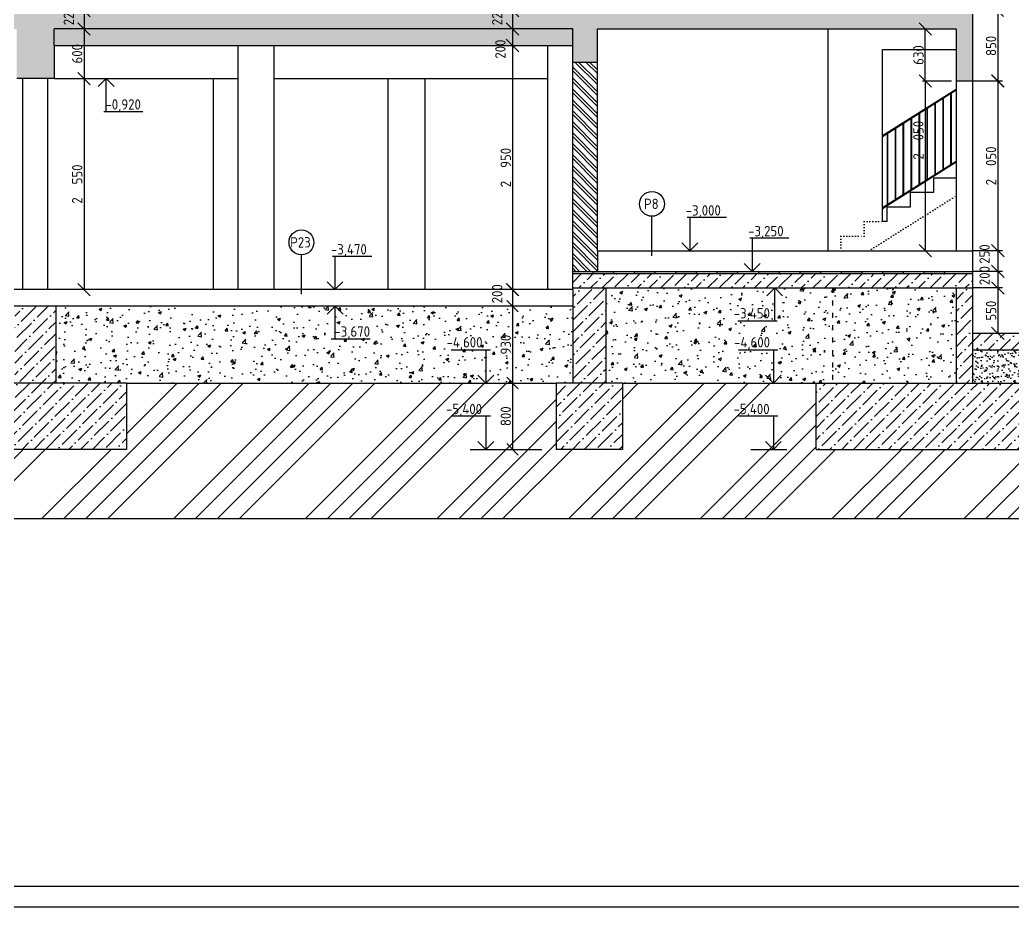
# Model space of a CAD drawing. Extents: x 3792242 to 5145247, y -1546315 to -1031918.
# Drawn here: x 4028688 to 4040686, y -1545690 to -1534967 of the extents above; entities that cross this region are included whole.
import ezdxf

# ---------------------------------------------------------------- set-up
doc = ezdxf.new("R2010")
doc.units = 0
doc.header["$MEASUREMENT"] = 0
doc.linetypes.add('ACAD_ISO03W100', pattern=[30, 12, -18])
doc.linetypes.add('ACAD_ISO07W100', pattern=[3.5, 0.5, -3])
doc.layers.get('0').update_dxf_attribs({"linetype": 'CONTINUOUS'})
doc.layers.get('Defpoints').update_dxf_attribs({"color": 61, "linetype": 'CONTINUOUS'})
for name, color, linetype in [('DIM', 7, 'CONTINUOUS'), ('KÓTY', 4, 'CONTINUOUS'), ('MÚRY', 1, 'CONTINUOUS'), ('OKNÁ', 143, 'CONTINUOUS'), ('POZEMOK', 7, 'CONTINUOUS'), ('TENKÁ', 7, 'CONTINUOUS'), ('ŠRAFY', 82, 'CONTINUOUS'), ('šrafy-múry', 8, 'CONTINUOUS')]:
    doc.layers.add(name, color=color, linetype=linetype)
doc.styles.add('STYLE1', font='isocp.shx')
doc.dimstyles.new('STANDARD 50', dxfattribs={"dimtxt": 125, "dimasz": 140, "dimexe": 10, "dimexo": 200, "dimgap": 20, "dimtad": 1, "dimdsep": 46, "dimlunit": 6, "dimtxsty": 'STYLE1', "dimblk1": 'OBLIQUE', "dimblk2": 'OBLIQUE', "dimsah": 1, "dimcen": 2.5, "dimse1": 1, "dimse2": 1, "dimadec": 0, "dimazin": 0, "dimtfac": 1, "dimtmove": 1, "dimatfit": 3, "dimldrblk": 'OBLIQUE', "dimfxl": 1, "dimtolj": 1, "dimtzin": 0, "dimarcsym": 0})
doc.dimstyles.new('STANDARD-50', dxfattribs={"dimtxt": 125, "dimasz": 150, "dimexe": 10, "dimexo": 200, "dimgap": 20, "dimtad": 1, "dimdsep": 46, "dimlunit": 6, "dimtxsty": 'STYLE1', "dimblk1": 'OBLIQUE', "dimblk2": 'OBLIQUE', "dimsah": 1, "dimcen": 2.5, "dimse1": 1, "dimse2": 1, "dimadec": 0, "dimazin": 0, "dimtfac": 1, "dimtmove": 1, "dimatfit": 3, "dimldrblk": 'OBLIQUE', "dimfxl": 1, "dimtolj": 1, "dimtzin": 0, "dimarcsym": 0})
pattern_1 = [(45, (-593193.74, 86.43), (53.0330086, 194.4543648), [250, -50, 0, -50])]
pattern_2 = [(50, (-12093286, 626097.15), (358.6300913, -31.3760675), [37.5, -412.5]), (355, (-12093286, 626097.15), (-69.375667, 376.096067), [30, -330]), (100.4514445, (-12093256.12, 626094.53), (289.254423, 344.7199955), [31.870096, -350.571056]), (46.1842, (-12093286, 626197.15), (533.620665, -82.75964), [56.25, -618.75]), (96.6356355, (-12093241.54, 626190.25), (467.330973, 487.0593), [47.805171, -525.85688]), (351.184164, (-12093286, 626197.15), (467.330973, 487.0593), [45, -495]), (21, (-12093236, 626172.15), (298.453526, -201.3094453), [37.5, -412.5]), (326, (-12093236, 626172.15), (121.657666, 362.5750225), [30, -330]), (71.4514447, (-12093211.14, 626155.37), (420.111188, 161.2655764), [31.870095, -350.571056]), (37.5, (-12093286.01, 626097.15), (6.0799277, 166.4469269), [0, -326, 0, -335, 0, -331.25]), (7.5, (-12093286.01, 626097.15), (131.5347687, 197.205856), [0, -191, 0, -318.5, 0, -126.25]), (327.5, (-12093397.51, 626097.15), (266.9112181, -11.2774359), [0, -125, 0, -390, 0, -517.5]), (317.5, (-12093447.5, 626097.15), (291.5930847, 50.052491), [0, -162.5, 0, -259, 0, -367.5])]

# ---------------------------------------------------------------- blocks, each defined once
blk = doc.blocks.new('_OBLIQUE')
at = {"color": 0, "linetype": 'ByBlock'}
blk.add_line((-0.5, -0.5), (0.5, 0.5), dxfattribs=at)
blk = doc.blocks.new('*D54551')
at = {"layer": 'Defpoints', "color": 0}
for p in [(4034639, -1534857), (4034639, -1535077), (4034639, -1535077)]:
    blk.add_point(p, dxfattribs=at)
at = {"layer": 'KÓTY', "color": 0, "lineweight": -2, "ltscale": 0.25}
blk.add_line((4034639, -1534857), (4034639, -1535077), dxfattribs=at)
at = {"layer": 'KÓTY', "color": 0, "linetype": 'ByBlock', "lineweight": -2, "xscale": 150, "yscale": 150, "zscale": 150}
for p, rotation in [((4034639, -1534857), 90), ((4034639, -1535077), 270)]:
    blk.add_blockref('_OBLIQUE', p, dxfattribs=dict(at, rotation=rotation))
at = {"layer": 'KÓTY', "color": 0, "insert": (4034454, -1534917), "char_height": 125, "attachment_point": 5, "rotation": 90, "style": 'STYLE1'}
blk.add_mtext('\\A1;220', dxfattribs=at)
blk = doc.blocks.new('*D54552')
at = {"layer": 'Defpoints', "color": 0}
for p in [(4034639, -1535077), (4034639, -1535277), (4034639, -1535277)]:
    blk.add_point(p, dxfattribs=at)
at = {"layer": 'KÓTY', "color": 0, "lineweight": -2, "ltscale": 0.25}
blk.add_line((4034639, -1535077), (4034639, -1535277), dxfattribs=at)
at = {"layer": 'KÓTY', "color": 0, "linetype": 'ByBlock', "lineweight": -2, "xscale": 150, "yscale": 150, "zscale": 150}
for p, rotation in [((4034639, -1535077), 90), ((4034639, -1535277), 270)]:
    blk.add_blockref('_OBLIQUE', p, dxfattribs=dict(at, rotation=rotation))
at = {"layer": 'KÓTY', "color": 0, "insert": (4034492, -1535321), "char_height": 125, "attachment_point": 5, "rotation": 90, "style": 'STYLE1'}
blk.add_mtext('\\A1;200', dxfattribs=at)
blk = doc.blocks.new('*D54553')
at = {"layer": 'Defpoints', "color": 0}
for p in [(4035016, -1535277), (4034639, -1538227), (4035016, -1538227)]:
    blk.add_point(p, dxfattribs=at)
at = {"layer": 'KÓTY', "color": 0, "lineweight": -2, "ltscale": 0.25}
blk.add_line((4034639, -1535277), (4034639, -1538227), dxfattribs=at)
at = {"layer": 'KÓTY', "color": 0, "linetype": 'ByBlock', "lineweight": -2, "xscale": 150, "yscale": 150, "zscale": 150}
for p, rotation in [((4034639, -1535277), 90), ((4034639, -1538227), 270)]:
    blk.add_blockref('_OBLIQUE', p, dxfattribs=dict(at, rotation=rotation))
at = {"layer": 'KÓTY', "color": 0, "insert": (4034557, -1536752), "char_height": 125, "attachment_point": 5, "rotation": 90, "style": 'STYLE1'}
blk.add_mtext('\\A1;2ﾠ950', dxfattribs=at)
blk = doc.blocks.new('*D54632')
at = {"layer": 'Defpoints', "color": 0}
for p in [(4029464, -1534857), (4029464, -1535077), (4029464, -1535077)]:
    blk.add_point(p, dxfattribs=at)
at = {"layer": 'KÓTY', "color": 0, "lineweight": -2, "ltscale": 0.25}
blk.add_line((4029464, -1534857), (4029464, -1535077), dxfattribs=at)
at = {"layer": 'KÓTY', "color": 0, "linetype": 'ByBlock', "lineweight": -2, "xscale": 150, "yscale": 150, "zscale": 150}
for p, rotation in [((4029464, -1534857), 90), ((4029464, -1535077), 270)]:
    blk.add_blockref('_OBLIQUE', p, dxfattribs=dict(at, rotation=rotation))
at = {"layer": 'KÓTY', "color": 0, "insert": (4029279, -1534917), "char_height": 125, "attachment_point": 5, "rotation": 90, "style": 'STYLE1'}
blk.add_mtext('\\A1;220', dxfattribs=at)
blk = doc.blocks.new('*D54633')
at = {"layer": 'Defpoints', "color": 0}
for p in [(4029032, -1535077), (4029032, -1535677), (4029464, -1535677)]:
    blk.add_point(p, dxfattribs=at)
at = {"layer": 'KÓTY', "color": 0, "lineweight": -2, "ltscale": 0.25}
blk.add_line((4029464, -1535077), (4029464, -1535677), dxfattribs=at)
at = {"layer": 'KÓTY', "color": 0, "linetype": 'ByBlock', "lineweight": -2, "xscale": 150, "yscale": 150, "zscale": 150}
for p, rotation in [((4029464, -1535077), 90), ((4029464, -1535677), 270)]:
    blk.add_blockref('_OBLIQUE', p, dxfattribs=dict(at, rotation=rotation))
at = {"layer": 'KÓTY', "color": 0, "insert": (4029381, -1535377), "char_height": 125, "attachment_point": 5, "rotation": 90, "style": 'STYLE1'}
blk.add_mtext('\\A1;600', dxfattribs=at)
blk = doc.blocks.new('*D54634')
at = {"layer": 'Defpoints', "color": 0}
for p in [(4029032, -1535677), (4029032, -1538227), (4029464, -1538227)]:
    blk.add_point(p, dxfattribs=at)
at = {"layer": 'KÓTY', "color": 0, "lineweight": -2, "ltscale": 0.25}
blk.add_line((4029464, -1535677), (4029464, -1538227), dxfattribs=at)
at = {"layer": 'KÓTY', "color": 0, "linetype": 'ByBlock', "lineweight": -2, "xscale": 150, "yscale": 150, "zscale": 150}
for p, rotation in [((4029464, -1535677), 90), ((4029464, -1538227), 270)]:
    blk.add_blockref('_OBLIQUE', p, dxfattribs=dict(at, rotation=rotation))
at = {"layer": 'KÓTY', "color": 0, "insert": (4029381, -1536952), "char_height": 125, "attachment_point": 5, "rotation": 90, "style": 'STYLE1'}
blk.add_mtext('\\A1;2ﾠ550', dxfattribs=at)
blk = doc.blocks.new('*D54638')
at = {"layer": 'Defpoints', "color": 0}
for p in [(4034639, -1538227), (4034639, -1538427), (4034639, -1538427)]:
    blk.add_point(p, dxfattribs=at)
at = {"layer": 'DIM', "color": 0, "lineweight": -2}
blk.add_line((4034639, -1538227), (4034639, -1538427), dxfattribs=at)
at = {"layer": 'DIM', "color": 0, "linetype": 'ByBlock', "lineweight": -2, "xscale": 140, "yscale": 140, "zscale": 140}
for p, rotation in [((4034639, -1538227), 90), ((4034639, -1538427), 270)]:
    blk.add_blockref('_OBLIQUE', p, dxfattribs=dict(at, rotation=rotation))
at = {"layer": 'DIM', "color": 0, "insert": (4034454, -1538277), "char_height": 125, "attachment_point": 5, "rotation": 90, "style": 'STYLE1'}
blk.add_mtext('\\A1;200', dxfattribs=at)
blk = doc.blocks.new('*D54639')
at = {"layer": 'Defpoints', "color": 0}
for p in [(4035366, -1538427), (4034639, -1539357), (4035366, -1539357)]:
    blk.add_point(p, dxfattribs=at)
at = {"layer": 'DIM', "color": 0, "lineweight": -2}
blk.add_line((4034639, -1538427), (4034639, -1539357), dxfattribs=at)
at = {"layer": 'DIM', "color": 0, "linetype": 'ByBlock', "lineweight": -2, "xscale": 140, "yscale": 140, "zscale": 140}
for p, rotation in [((4034639, -1538427), 90), ((4034639, -1539357), 270)]:
    blk.add_blockref('_OBLIQUE', p, dxfattribs=dict(at, rotation=rotation))
at = {"layer": 'DIM', "color": 0, "insert": (4034557, -1538892), "char_height": 125, "attachment_point": 5, "rotation": 90, "style": 'STYLE1'}
blk.add_mtext('\\A1;930', dxfattribs=at)
blk = doc.blocks.new('*D54640')
at = {"layer": 'Defpoints', "color": 0}
for p in [(4035166, -1539357), (4034639, -1540157), (4035166, -1540157)]:
    blk.add_point(p, dxfattribs=at)
at = {"layer": 'DIM', "color": 0, "lineweight": -2}
blk.add_line((4034639, -1539357), (4034639, -1540157), dxfattribs=at)
at = {"layer": 'DIM', "color": 0, "linetype": 'ByBlock', "lineweight": -2, "xscale": 140, "yscale": 140, "zscale": 140}
for p, rotation in [((4034639, -1539357), 90), ((4034639, -1540157), 270)]:
    blk.add_blockref('_OBLIQUE', p, dxfattribs=dict(at, rotation=rotation))
at = {"layer": 'DIM', "color": 0, "insert": (4034557, -1539757), "char_height": 125, "attachment_point": 5, "rotation": 90, "style": 'STYLE1'}
blk.add_mtext('\\A1;800', dxfattribs=at)
blk = doc.blocks.new('*D54648')
at = {"layer": 'Defpoints', "color": 0}
for p in [(4039891, -1535707), (4039625, -1537757), (4039891, -1537757)]:
    blk.add_point(p, dxfattribs=at)
at = {"layer": 'KÓTY', "color": 0, "lineweight": -2, "ltscale": 0.25}
blk.add_line((4039625, -1535707), (4039625, -1537757), dxfattribs=at)
at = {"layer": 'KÓTY', "color": 0, "linetype": 'ByBlock', "lineweight": -2, "xscale": 150, "yscale": 150, "zscale": 150}
for p, rotation in [((4039625, -1535707), 90), ((4039625, -1537757), 270)]:
    blk.add_blockref('_OBLIQUE', p, dxfattribs=dict(at, rotation=rotation))
at = {"layer": 'KÓTY', "color": 0, "insert": (4039541, -1536422), "char_height": 125, "attachment_point": 5, "rotation": 90, "style": 'STYLE1'}
blk.add_mtext('\\A1;2ﾠ050', dxfattribs=at)
blk = doc.blocks.new('*D54649')
at = {"layer": 'Defpoints', "color": 0}
for p in [(4039625, -1535077), (4039891, -1535077), (4039891, -1535707)]:
    blk.add_point(p, dxfattribs=at)
at = {"layer": 'KÓTY', "color": 0, "lineweight": -2, "ltscale": 0.25}
blk.add_line((4039625, -1535707), (4039625, -1535077), dxfattribs=at)
at = {"layer": 'KÓTY', "color": 0, "linetype": 'ByBlock', "lineweight": -2, "xscale": 150, "yscale": 150, "zscale": 150}
for p, rotation in [((4039625, -1535077), 90), ((4039625, -1535707), 270)]:
    blk.add_blockref('_OBLIQUE', p, dxfattribs=dict(at, rotation=rotation))
at = {"layer": 'KÓTY', "color": 0, "insert": (4039542, -1535392), "char_height": 125, "attachment_point": 5, "rotation": 90, "style": 'STYLE1'}
blk.add_mtext('\\A1;630', dxfattribs=at)
blk = doc.blocks.new('*D54680')
at = {"layer": 'Defpoints', "color": 0}
for p in [(4040196, -1534857), (4040196, -1535707), (4040501, -1535707)]:
    blk.add_point(p, dxfattribs=at)
at = {"layer": 'KÓTY', "color": 0, "lineweight": -2, "ltscale": 0.25}
blk.add_line((4040501, -1534857), (4040501, -1535707), dxfattribs=at)
at = {"layer": 'KÓTY', "color": 0, "linetype": 'ByBlock', "lineweight": -2, "xscale": 140, "yscale": 140, "zscale": 140}
for p, rotation in [((4040501, -1534857), 90), ((4040501, -1535707), 270)]:
    blk.add_blockref('_OBLIQUE', p, dxfattribs=dict(at, rotation=rotation))
at = {"layer": 'KÓTY', "color": 0, "insert": (4040419, -1535282), "char_height": 125, "attachment_point": 5, "rotation": 90, "style": 'STYLE1'}
blk.add_mtext('\\A1;850', dxfattribs=at)
blk = doc.blocks.new('*D54690')
at = {"layer": 'Defpoints', "color": 0}
for p in [(4040207, -1535707), (4040196, -1537757), (4040501, -1537757)]:
    blk.add_point(p, dxfattribs=at)
at = {"layer": 'KÓTY', "color": 0, "lineweight": -2, "ltscale": 0.25}
blk.add_line((4040501, -1535707), (4040501, -1537757), dxfattribs=at)
at = {"layer": 'KÓTY', "color": 0, "linetype": 'ByBlock', "lineweight": -2, "xscale": 150, "yscale": 150, "zscale": 150}
for p, rotation in [((4040501, -1535707), 90), ((4040501, -1537757), 270)]:
    blk.add_blockref('_OBLIQUE', p, dxfattribs=dict(at, rotation=rotation))
at = {"layer": 'KÓTY', "color": 0, "insert": (4040419, -1536732), "char_height": 125, "attachment_point": 5, "rotation": 90, "style": 'STYLE1'}
blk.add_mtext('\\A1;2ﾠ050', dxfattribs=at)
blk = doc.blocks.new('*D54691')
at = {"layer": 'Defpoints', "color": 0}
for p in [(4040196, -1537757), (4040196, -1538007), (4040501, -1538007)]:
    blk.add_point(p, dxfattribs=at)
at = {"layer": 'KÓTY', "color": 0, "lineweight": -2, "ltscale": 0.25}
blk.add_line((4040501, -1537757), (4040501, -1538007), dxfattribs=at)
at = {"layer": 'KÓTY', "color": 0, "linetype": 'ByBlock', "lineweight": -2, "xscale": 150, "yscale": 150, "zscale": 150}
for p, rotation in [((4040501, -1537757), 90), ((4040501, -1538007), 270)]:
    blk.add_blockref('_OBLIQUE', p, dxfattribs=dict(at, rotation=rotation))
at = {"layer": 'KÓTY', "color": 0, "insert": (4040341, -1537797), "char_height": 125, "attachment_point": 5, "rotation": 90, "style": 'STYLE1'}
blk.add_mtext('\\A1;250', dxfattribs=at)
blk = doc.blocks.new('*D54693')
at = {"layer": 'Defpoints', "color": 0}
for p in [(4040196, -1538007), (4040196, -1538207), (4040501, -1538207)]:
    blk.add_point(p, dxfattribs=at)
at = {"layer": 'KÓTY', "color": 0, "lineweight": -2, "ltscale": 0.25}
blk.add_line((4040501, -1538007), (4040501, -1538207), dxfattribs=at)
at = {"layer": 'KÓTY', "color": 0, "linetype": 'ByBlock', "lineweight": -2, "xscale": 150, "yscale": 150, "zscale": 150}
for p, rotation in [((4040501, -1538007), 90), ((4040501, -1538207), 270)]:
    blk.add_blockref('_OBLIQUE', p, dxfattribs=dict(at, rotation=rotation))
at = {"layer": 'KÓTY', "color": 0, "insert": (4040341, -1538058), "char_height": 125, "attachment_point": 5, "rotation": 90, "style": 'STYLE1'}
blk.add_mtext('\\A1;200', dxfattribs=at)
blk = doc.blocks.new('*D54694')
at = {"layer": 'Defpoints', "color": 0}
for p in [(4040196, -1538207), (4040196, -1538757), (4040501, -1538757)]:
    blk.add_point(p, dxfattribs=at)
at = {"layer": 'KÓTY', "color": 0, "lineweight": -2, "ltscale": 0.25}
blk.add_line((4040501, -1538207), (4040501, -1538757), dxfattribs=at)
at = {"layer": 'KÓTY', "color": 0, "linetype": 'ByBlock', "lineweight": -2, "xscale": 150, "yscale": 150, "zscale": 150}
for p, rotation in [((4040501, -1538207), 90), ((4040501, -1538757), 270)]:
    blk.add_blockref('_OBLIQUE', p, dxfattribs=dict(at, rotation=rotation))
at = {"layer": 'KÓTY', "color": 0, "insert": (4040419, -1538482), "char_height": 125, "attachment_point": 5, "rotation": 90, "style": 'STYLE1'}
blk.add_mtext('\\A1;550', dxfattribs=at)

msp = doc.modelspace()

# ---------------------------------------------------------------- hatches: boundary and pattern name
at = {"layer": 'TENKÁ', "ltscale": 0.25}
for points in [[(4035858.437, -1538007.345), (4035608.437, -1538007.345), (4035608.437, -1538032.345), (4035858.437, -1538032.345)], [(4036358.437, -1538007.345), (4036108.437, -1538007.345), (4036108.437, -1538032.345), (4036358.437, -1538032.345)], [(4036858.437, -1538007.345), (4036608.437, -1538007.345), (4036608.437, -1538032.345), (4036858.437, -1538032.345)], [(4037358.437, -1538007.345), (4037108.437, -1538007.345), (4037108.437, -1538032.345), (4037358.437, -1538032.345)], [(4037858.437, -1538007.345), (4037608.437, -1538007.345), (4037608.437, -1538032.345), (4037858.437, -1538032.345)], [(4038358.437, -1538007.345), (4038108.437, -1538007.345), (4038108.437, -1538032.345), (4038358.437, -1538032.345)], [(4038858.437, -1538007.345), (4038608.437, -1538007.345), (4038608.437, -1538032.345), (4038858.437, -1538032.345)], [(4039358.437, -1538007.345), (4039108.437, -1538007.345), (4039108.437, -1538032.345), (4039358.437, -1538032.345)], [(4039858.437, -1538007.345), (4039608.437, -1538007.345), (4039608.437, -1538032.345), (4039858.437, -1538032.345)]]:
    msp.add_hatch(color=256, dxfattribs=at).paths.add_polyline_path(points)
at = {"layer": 'ŠRAFY'}
h = msp.add_hatch(dxfattribs=at)
h.set_pattern_fill('HEX', color=256, scale=250)
h.set_pattern_definition([(0, (-474373.063, -24536.575), (0, 54.12658774), [31.25, -62.5]), (120, (-474373.063, -24536.575), (-46.875, -27.06329387), [31.25, -62.5]), (60, (-474341.813, -24536.575), (-46.875, 27.06329387), [31.25, -62.5])])
h.paths.add_polyline_path([(4029100.937, -1535077.345), (4029100.937, -1535277.345), (4035365.937, -1535277.345), (4035365.937, -1535077.345)])
h.paths.add_polyline_path([(4034367.259, -1535464.874), (4034367.259, -1535177.276), (4034617.259, -1535177.276), (4034617.259, -1535464.874)], flags=9)
h.paths.add_polyline_path([(4029256.259, -1535521.145), (4029256.259, -1535233.546), (4029506.259, -1535233.546), (4029506.259, -1535521.145)], flags=9)
h = msp.add_hatch(dxfattribs=at)
h.set_pattern_fill('ANSI32', color=256, scale=250, angle=90)
h.set_pattern_definition([(135, (-546523.74, 886.425), (-66.2912607, -66.2912607), []), (135, (-546523.74, 930.62), (-66.2912607, -66.2912607), [])])
h.paths.add_polyline_path([(4035365.937, -1535477.345), (4035365.937, -1538007.345), (4035608.437, -1538007.345), (4035665.937, -1538007.345), (4035665.937, -1537757.345), (4035665.937, -1535477.345)])
at = {"layer": 'ŠRAFY', "ltscale": 0.25}
h = msp.add_hatch(dxfattribs=at)
h.set_pattern_fill('ANSI34', color=256, scale=1500)
h.set_pattern_definition([(45, (-546523.7, 886.4), (-795.49513, 795.49513), []), (45, (-546258.6, 886.4), (-795.49513, 795.49513), []), (45, (-545993.4, 886.4), (-795.49513, 795.49513), []), (45, (-545728.2, 886.4), (-795.49513, 795.49513), [])])
h.paths.add_polyline_path([(4043318.594, -1538157.628), (4042625.937, -1539357.345), (4042625.937, -1540157.345), (4038305.937, -1540157.345), (4038305.937, -1539357.345), (4037790.436, -1539357.345), (4035965.937, -1539357.345), (4035965.937, -1540157.345), (4035165.937, -1540157.345), (4035165.937, -1539357.345), (4034317.436, -1539357.345), (4029975.937, -1539357.345), (4029975.937, -1540157.345), (4027775.937, -1540157.345), (4027775.937, -1539357.345), (4024713.436, -1539357.345), (4023555.937, -1539357.345), (4023555.937, -1540157.345), (4021355.937, -1540157.345), (4021355.937, -1539357.345), (4017110.937, -1539357.345), (4017110.937, -1540157.345), (4014710.937, -1540157.345), (4014710.937, -1539357.345), (4014257.437, -1539357.345), (4010765.937, -1539357.345), (4010365.937, -1539757.345), (4010365.937, -1540557.345), (4008365.937, -1540557.345), (4008365.937, -1539757.345), (4004891.758, -1539757.345), (4004045.937, -1539757.345), (4004045.937, -1540557.345), (4001845.937, -1540557.345), (4001845.937, -1539757.345), (3998057.437, -1539757.345), (3997625.937, -1539757.345), (3997625.937, -1540557.345), (3995425.937, -1540557.345), (3995425.937, -1539757.345), (3991447.437, -1539757.345), (3991015.937, -1539757.345), (3991015.937, -1540557.345), (3988815.937, -1540557.345), (3988815.937, -1539757.345), (3986531.759, -1539757.345), (3986460.437, -1539757.345), (3985818.259, -1539757.345), (3985540.937, -1539757.345), (3985540.937, -1540557.345), (3982875.937, -1540557.345), (3982875.937, -1539757.345), (3982320.696, -1538795.639), (3980080.259, -1538902.02), (3980080.259, -1540992.075), (4044248.126, -1540992.075), (4044248.126, -1538158.558)])
h.paths.add_polyline_path([(3985966.937, -1540301.145), (3985966.937, -1540013.546), (3986216.937, -1540013.546), (3986216.937, -1540301.145)], flags=24)
h.paths.add_polyline_path([(3986418.326, -1539982.275), (3986924.675, -1539982.275), (3986924.675, -1540182.324), (3986418.326, -1540182.324)], flags=24)
h.paths.add_polyline_path([(3991405.326, -1539982.275), (3991911.675, -1539982.275), (3991911.675, -1540182.324), (3991405.326, -1540182.324)], flags=24)
h.paths.add_polyline_path([(3998015.326, -1539982.275), (3998521.675, -1539982.275), (3998521.675, -1540182.324), (3998015.326, -1540182.324)], flags=24)
h.paths.add_polyline_path([(4004398.259, -1540301.145), (4004398.259, -1540013.546), (4004648.259, -1540013.546), (4004648.259, -1540301.145)], flags=24)
h.paths.add_polyline_path([(4004849.648, -1539982.275), (4005355.997, -1539982.275), (4005355.997, -1540182.324), (4004849.648, -1540182.324)], flags=24)
h.paths.add_polyline_path([(4013763.826, -1539582.275), (4014282.675, -1539582.275), (4014282.675, -1539782.324), (4013763.826, -1539782.324)], flags=24)
h.paths.add_polyline_path([(4010718.259, -1540301.145), (4010718.259, -1540013.546), (4010968.259, -1540013.546), (4010968.259, -1540301.145)], flags=24)
h.paths.add_polyline_path([(4011150.148, -1539349.275), (4011656.497, -1539349.275), (4011656.497, -1539549.324), (4011150.148, -1539549.324)], flags=24)
h.paths.add_polyline_path([(4011169.648, -1539982.275), (4011675.997, -1539982.275), (4011675.997, -1540182.324), (4011169.648, -1540182.324)], flags=24)
h.paths.add_polyline_path([(4024105.759, -1539901.145), (4024105.759, -1539613.546), (4024355.759, -1539613.546), (4024355.759, -1539901.145)], flags=24)
h.paths.add_polyline_path([(4024588.326, -1539582.275), (4025107.175, -1539582.275), (4025107.175, -1539782.324), (4024588.326, -1539782.324)], flags=24)
h.paths.add_polyline_path([(4033823.826, -1539582.275), (4034342.675, -1539582.275), (4034342.675, -1539782.324), (4033823.826, -1539782.324)], flags=24)
h.paths.add_polyline_path([(4034431.937, -1539901.145), (4034431.937, -1539613.546), (4034681.937, -1539613.546), (4034681.937, -1539901.145)], flags=24)
h.paths.add_polyline_path([(4037296.826, -1539582.275), (4037815.675, -1539582.275), (4037815.675, -1539782.324), (4037296.826, -1539782.324)], flags=24)
h = msp.add_hatch(dxfattribs=at)
h.set_pattern_fill('AR-CONC', color=256, scale=50)
h.set_pattern_definition(pattern_2)
h.paths.add_polyline_path([(4038505.937, -1539357.345), (4038505.937, -1538207.345), (4035765.937, -1538207.345), (4035765.937, -1539357.345), (4035965.937, -1539357.345), (4038305.937, -1539357.345)])
h.paths.add_polyline_path([(4037298.975, -1538425.97), (4037817.823, -1538425.97), (4037817.823, -1538626.019), (4037298.975, -1538626.019)], flags=24)
h.paths.add_polyline_path([(4037302.78, -1538775.97), (4037821.628, -1538775.97), (4037821.628, -1538976.019), (4037302.78, -1538976.019)], flags=24)
h = msp.add_hatch(dxfattribs=at)
h.set_pattern_fill('AR-CONC', color=256, scale=50)
h.set_pattern_definition(pattern_2)
h.paths.add_polyline_path([(4039995.937, -1539357.345), (4039995.937, -1538207.345), (4038505.937, -1538207.345), (4038505.937, -1539357.345)])
h = msp.add_hatch(dxfattribs=at)
h.set_pattern_fill('AR-CONC', color=256, scale=50)
h.set_pattern_definition(pattern_2)
h.paths.add_polyline_path([(4029125.937, -1538427.345), (4029125.937, -1539357.345), (4029975.937, -1539357.345), (4035165.937, -1539357.345), (4035365.937, -1539357.345), (4035365.937, -1538427.345)])
h.paths.add_polyline_path([(4034431.937, -1539036.145), (4034431.937, -1538748.546), (4034681.937, -1538748.546), (4034681.937, -1539036.145)], flags=24)
h.paths.add_polyline_path([(4033829.78, -1538775.97), (4034348.628, -1538775.97), (4034348.628, -1538976.019), (4033829.78, -1538976.019)], flags=24)
h.paths.add_polyline_path([(4032475.102, -1538645.969), (4032981.45, -1538645.969), (4032981.45, -1538846.019), (4032475.102, -1538846.019)], flags=24)
h = msp.add_hatch(dxfattribs=at)
h.set_pattern_fill('AR-SAND', color=256, scale=50)
h.set_pattern_definition([(37.5, (127707.974, -31892.575), (-3.1496679, 96.3411885), [0, -76, 0, -85, 0, -81.25]), (7.5, (127707.97, -31892.57), (88.4888353, 141.1073033), [0, -41, 0, -68.5, 0, -26.25]), (327.5, (127646.474, -31892.575), (155.7070931, 0.2829527), [0, -25, 0, -90, 0, -117.5]), (317.5, (127646.47, -31892.57), (150.3063302, 43.8837782), [0, -12.5, 0, -59, 0, -67.5])])
h.paths.add_polyline_path([(4040195.937, -1538957.345), (4040195.937, -1539357.345), (4041945.937, -1539357.345), (4041945.937, -1538957.345)])
at = {"layer": 'šrafy-múry'}
h = msp.add_hatch(dxfattribs=at)
h.set_pattern_fill('ANSI36', color=253, scale=800, angle=360)
h.set_pattern_definition([(45, (226757.26, 886.43), (53.0330086, 194.4543648), [250, -50, 0, -50])])
h.paths.add_polyline_path([(4040195.937, -1534857.345), (4015935.937, -1534857.345), (4015935.937, -1535677.345), (4016285.937, -1535677.345), (4016285.937, -1535277.345), (4016285.937, -1535077.345), (4022230.937, -1535077.345), (4022230.937, -1535277.345), (4022230.937, -1535677.345), (4022680.937, -1535677.345), (4022680.937, -1535277.345), (4022680.937, -1535077.345), (4028650.937, -1535077.345), (4028650.937, -1535277.345), (4028650.937, -1535677.345), (4029100.937, -1535677.345), (4029100.937, -1535277.345), (4029100.937, -1535077.345), (4035365.937, -1535077.345), (4035365.937, -1535277.345), (4035365.937, -1535477.345), (4035665.937, -1535477.345), (4035665.937, -1535077.345), (4039995.937, -1535077.345), (4039995.937, -1535707.345), (4040195.937, -1535707.345)])
h.paths.add_polyline_path([(4029153.759, -1535060.394), (4029153.759, -1534772.796), (4029403.759, -1534772.796), (4029403.759, -1535060.394)], flags=9)
h.paths.add_polyline_path([(4023445.259, -1535061.145), (4023445.259, -1534773.546), (4023695.259, -1534773.546), (4023695.259, -1535061.145)], flags=9)
h.paths.add_polyline_path([(4023000.259, -1535060.394), (4023000.259, -1534772.796), (4023250.259, -1534772.796), (4023250.259, -1535060.394)], flags=9)
h.paths.add_polyline_path([(4016695.937, -1535060.394), (4016695.937, -1534772.796), (4016945.937, -1534772.796), (4016945.937, -1535060.394)], flags=9)
h.paths.add_polyline_path([(4034329.437, -1535060.394), (4034329.437, -1534772.796), (4034579.437, -1534772.796), (4034579.437, -1535060.394)], flags=9)
h.paths.add_polyline_path([(4029256.259, -1535521.145), (4029256.259, -1535233.546), (4029506.259, -1535233.546), (4029506.259, -1535521.145)], flags=24)
h.paths.add_polyline_path([(4034367.259, -1535464.874), (4034367.259, -1535177.276), (4034617.259, -1535177.276), (4034617.259, -1535464.874)], flags=24)
h = msp.add_hatch(dxfattribs=at)
h.set_pattern_fill('ANSI36', color=253, scale=800, angle=360)
h.set_pattern_definition([(45, (666529.76, 486.43), (53.0330086, 194.4543648), [250, -50, 0, -50])])
h.paths.add_polyline_path([(4040195.937, -1538032.345), (4040108.437, -1538032.345), (4039858.437, -1538032.345), (4039608.437, -1538032.345), (4039358.437, -1538032.345), (4039108.437, -1538032.345), (4038858.437, -1538032.345), (4038608.437, -1538032.345), (4038358.437, -1538032.345), (4038108.437, -1538032.345), (4037858.437, -1538032.345), (4037608.437, -1538032.345), (4037358.437, -1538032.345), (4037108.437, -1538032.345), (4036858.437, -1538032.345), (4036608.437, -1538032.345), (4036358.437, -1538032.345), (4036108.437, -1538032.345), (4035858.437, -1538032.345), (4035608.437, -1538032.345), (4035365.937, -1538032.345), (4035365.937, -1538207.345), (4035765.937, -1538207.345), (4040195.937, -1538207.345)])
h = msp.add_hatch(dxfattribs=at)
h.set_pattern_fill('ANSI36', color=253, scale=800, angle=360)
h.set_pattern_definition(pattern_1)
h.paths.add_polyline_path([(4035765.937, -1539357.345), (4035765.937, -1538207.345), (4035365.937, -1538207.345), (4035365.937, -1538227.345), (4035365.937, -1539357.345)])
h = msp.add_hatch(dxfattribs=at)
h.set_pattern_fill('ANSI36', color=253, scale=800, angle=360)
h.set_pattern_definition(pattern_1)
h.paths.add_polyline_path([(4040195.937, -1539357.345), (4040195.937, -1538757.345), (4040195.937, -1538207.345), (4039995.937, -1538207.345), (4039995.937, -1539357.345)])
h = msp.add_hatch(dxfattribs=at)
h.set_pattern_fill('ANSI36', color=253, scale=800, angle=360)
h.set_pattern_definition(pattern_1)
h.paths.add_polyline_path([(4029125.937, -1538427.345), (4028625.937, -1538427.345), (4028625.937, -1539357.345), (4029125.937, -1539357.345)])
h = msp.add_hatch(dxfattribs=at)
h.set_pattern_fill('ANSI36', color=253, scale=800, angle=360)
h.set_pattern_definition(pattern_1)
h.paths.add_polyline_path([(4041945.937, -1538957.345), (4041945.937, -1538757.345), (4040195.937, -1538757.345), (4040195.937, -1538957.345)])
h = msp.add_hatch(dxfattribs=at)
h.set_pattern_fill('ANSI36', color=253, scale=800, angle=360)
h.set_pattern_definition(pattern_1)
h.paths.add_polyline_path([(4027775.937, -1539357.345), (4027775.937, -1540157.345), (4029975.937, -1540157.345), (4029975.937, -1539357.345), (4029125.937, -1539357.345), (4028625.937, -1539357.345)])
h = msp.add_hatch(dxfattribs=at)
h.set_pattern_fill('ANSI36', color=253, scale=800, angle=360)
h.set_pattern_definition(pattern_1)
h.paths.add_polyline_path([(4035965.937, -1540157.345), (4035965.937, -1539357.345), (4035165.937, -1539357.345), (4035165.937, -1540157.345)])
h = msp.add_hatch(dxfattribs=at)
h.set_pattern_fill('ANSI36', color=253, scale=800, angle=360)
h.set_pattern_definition(pattern_1)
h.paths.add_polyline_path([(4042145.937, -1539357.345), (4041945.937, -1539357.345), (4040195.937, -1539357.345), (4039995.937, -1539357.345), (4038505.937, -1539357.345), (4038305.937, -1539357.345), (4038305.937, -1540157.345), (4042625.937, -1540157.345), (4042625.937, -1539357.345), (4042325.937, -1539357.345)])

# ---------------------------------------------------------------- linework, layer by layer
at = {"layer": 'Defpoints'}
msp.add_line((3980080.259, -1540992.075), (4044248.126, -1540992.075), dxfattribs=at)
at = {"layer": 'KÓTY', "ltscale": 0.25}
for p, q in [((4039940.162, -1535707.345), (4039590.162, -1535707.345)), ((4040556.662, -1535707.345), (4040206.662, -1535707.345)), ((4040556.662, -1537757.345), (4040206.662, -1537757.345)), ((4040556.662, -1538007.345), (4040206.662, -1538007.345)), ((4040556.662, -1538207.345), (4040206.662, -1538207.345))]:
    msp.add_line(p, q, dxfattribs=at)
at = {"layer": 'KÓTY'}
for p, q in [((4034128.937, -1540157.345), (4034560.437, -1540157.345)), ((4034560.437, -1540157.345), (4034991.937, -1540157.345)), ((4037519.437, -1540157.345), (4037950.937, -1540157.345))]:
    msp.add_line(p, q, dxfattribs=at)
at = {"layer": 'MÚRY'}
for p, q in [((4040195.937, -1534757.345), (4040195.937, -1535707.345)), ((4035665.937, -1537757.345), (4035665.937, -1535077.345)), ((4035665.937, -1535077.345), (4039995.937, -1535077.345)), ((4039995.937, -1535077.345), (4039995.937, -1535707.345)), ((4029100.937, -1535277.345), (4029100.937, -1535677.345)), ((4029100.937, -1535277.345), (4035365.937, -1535277.345)), ((4035365.937, -1538227.345), (4035365.937, -1535277.345)), ((4029100.937, -1535677.345), (4028650.937, -1535677.345)), ((4040195.937, -1535707.345), (4039995.937, -1535707.345)), ((4035665.937, -1537757.345), (4040195.937, -1537757.345)), ((4040195.937, -1537757.345), (4040195.937, -1538757.345)), ((4035365.937, -1538227.345), (4015885.937, -1538227.345)), ((4041945.937, -1538757.345), (4040195.937, -1538757.345))]:
    msp.add_line(p, q, dxfattribs=at)
at = {"layer": 'OKNÁ', "ltscale": 0.25}
for p, q in [((4036322.742, -1537818.913), (4036322.742, -1537341.237)), ((4032089.261, -1538284.096), (4032089.261, -1537806.42))]:
    msp.add_line(p, q, dxfattribs=at)
for centre in [(4036322.742, -1537191.237), (4032089.261, -1537656.42)]:
    msp.add_circle(centre, 150, dxfattribs=at)
at = {"layer": 'POZEMOK', "color": 253, "ltscale": 0.15}
for p, q in [((4039105.937, -1536365.749), (4039995.937, -1535804.824)), ((4039105.937, -1536375.205), (4039995.937, -1535814.281)), ((4039934.937, -1536713.813), (4039934.937, -1535852.726)), ((4039940.937, -1536710.032), (4039940.937, -1535848.944)), ((4039742.937, -1536834.822), (4039742.937, -1535973.734)), ((4039748.937, -1536831.04), (4039748.937, -1535969.953)), ((4039838.937, -1536774.318), (4039838.937, -1535913.23)), ((4039844.937, -1536770.536), (4039844.937, -1535909.449)), ((4039550.937, -1536955.83), (4039550.937, -1536094.743)), ((4039556.937, -1536952.049), (4039556.937, -1536090.961)), ((4039646.937, -1536895.326), (4039646.937, -1536034.239)), ((4039652.937, -1536891.544), (4039652.937, -1536030.457)), ((4039358.937, -1537076.839), (4039358.937, -1536215.751)), ((4039364.937, -1537073.057), (4039364.937, -1536211.97)), ((4039454.937, -1537016.334), (4039454.937, -1536155.247)), ((4039460.937, -1537012.553), (4039460.937, -1536151.465)), ((4039166.937, -1537197.847), (4039166.937, -1536336.76)), ((4039172.937, -1537194.065), (4039172.937, -1536332.978)), ((4039262.937, -1537137.343), (4039262.937, -1536276.255)), ((4039268.937, -1537133.561), (4039268.937, -1536272.474)), ((4039105.937, -1537236.292), (4039995.937, -1536675.368)), ((4039105.937, -1537245.749), (4039995.937, -1536684.824))]:
    msp.add_line(p, q, dxfattribs=at)
at = {"layer": 'TENKÁ'}
for p, q in [((4035365.937, -1535077.345), (4029100.937, -1535077.345)), ((4029100.937, -1535277.345), (4029100.937, -1535077.345)), ((4035365.937, -1535277.345), (4035365.937, -1535077.345)), ((4038445.937, -1535077.345), (4038445.937, -1537757.345)), ((4031325.937, -1538227.345), (4031325.937, -1535277.345)), ((4031760.937, -1538227.345), (4031760.937, -1535277.345)), ((4035065.937, -1538227.345), (4035065.937, -1535277.345)), ((4039105.937, -1537404.404), (4039105.937, -1535327.345)), ((4039105.937, -1535327.345), (4039995.937, -1535327.345)), ((4035365.937, -1535477.345), (4035665.937, -1535477.345)), ((4039105.937, -1537404.404), (4039105.937, -1535477.345)), ((4028725.937, -1538227.345), (4028725.937, -1535677.345)), ((4029025.937, -1538227.345), (4029025.937, -1535677.345)), ((4029100.937, -1535677.345), (4031325.937, -1535677.345)), ((4031025.937, -1538227.345), (4031025.937, -1535677.345)), ((4031760.937, -1535677.345), (4035065.937, -1535677.345)), ((4033135.937, -1538227.345), (4033135.937, -1535677.345)), ((4033585.937, -1538227.345), (4033585.937, -1535677.345)), ((4039995.937, -1535707.345), (4039995.937, -1537757.345)), ((4040195.937, -1535707.345), (4040195.937, -1537757.345)), ((4039725.937, -1537051.463), (4039725.937, -1536874.992)), ((4039725.937, -1536874.992), (4039995.937, -1536874.992)), ((4039445.937, -1537227.934), (4039445.937, -1537051.463)), ((4039445.937, -1537051.463), (4039725.937, -1537051.463)), ((4039165.937, -1537404.404), (4039165.937, -1537227.934)), ((4039165.937, -1537227.934), (4039445.937, -1537227.934)), ((4039165.937, -1537404.404), (4039105.937, -1537404.404)), ((4035665.937, -1537757.345), (4035665.937, -1538007.345)), ((4035365.937, -1538007.345), (4040195.937, -1538007.345)), ((4035365.937, -1538207.345), (4040195.937, -1538207.345)), ((4035365.937, -1538227.345), (4035365.937, -1539357.345)), ((4035765.937, -1538207.345), (4035765.937, -1539357.345)), ((4039995.937, -1538207.345), (4039995.937, -1539357.345)), ((4035365.937, -1538427.345), (4015885.937, -1538427.345)), ((4029125.937, -1539357.345), (4029125.937, -1538427.345)), ((4040195.937, -1538757.345), (4040195.937, -1539357.345)), ((4041945.937, -1538957.345), (4040195.937, -1538957.345)), ((4029975.937, -1539357.345), (4027775.937, -1539357.345)), ((4029975.937, -1539357.345), (4029975.937, -1540157.345)), ((4029975.937, -1539357.345), (4029975.937, -1540157.345)), ((4029975.937, -1539357.345), (4035165.937, -1539357.345)), ((4035165.937, -1539357.345), (4035165.937, -1540157.345)), ((4035965.937, -1539357.345), (4035165.937, -1539357.345)), ((4035965.937, -1539354.575), (4035965.937, -1540154.575)), ((4035965.937, -1539357.345), (4035965.937, -1540157.345)), ((4035965.937, -1539357.345), (4038305.937, -1539357.345)), ((4038305.937, -1540157.345), (4038305.937, -1539357.345)), ((4038305.937, -1539357.345), (4042625.937, -1539357.345)), ((4029975.937, -1540157.345), (4027775.937, -1540157.345)), ((4035965.937, -1540157.345), (4035165.937, -1540157.345)), ((4038305.937, -1540157.345), (4042625.937, -1540157.345))]:
    msp.add_line(p, q, dxfattribs=at)
at = {"layer": 'TENKÁ', "linetype": 'ByBlock', "ltscale": 0.25}
for p, q in [((4029731.396, -1535677.345), (4029635.937, -1535772.805)), ((4029731.396, -1535677.345), (4029826.856, -1535772.805)), ((4029731.396, -1536077.345), (4029731.396, -1535677.345)), ((4030175.701, -1536077.345), (4029701.803, -1536077.345)), ((4037224.242, -1537357.345), (4036750.343, -1537357.345)), ((4036779.937, -1537357.345), (4036779.937, -1537757.345)), ((4036779.937, -1537757.345), (4036684.478, -1537661.886)), ((4036779.937, -1537757.345), (4036875.396, -1537661.886)), ((4037977.742, -1537607.345), (4037503.843, -1537607.345)), ((4037533.437, -1537607.345), (4037533.437, -1538007.345)), ((4032938.708, -1537827.345), (4032464.81, -1537827.345)), ((4032494.403, -1537827.345), (4032494.403, -1538227.345)), ((4037533.437, -1538007.345), (4037437.978, -1537911.886)), ((4037533.437, -1538007.345), (4037628.896, -1537911.886)), ((4032494.403, -1538227.345), (4032398.944, -1538131.886)), ((4032494.403, -1538227.345), (4032589.863, -1538131.886)), ((4037805.437, -1538207.345), (4037709.978, -1538302.805)), ((4037805.437, -1538207.345), (4037900.896, -1538302.805)), ((4037805.437, -1538607.345), (4037805.437, -1538207.345)), ((4032496.759, -1538427.345), (4032401.3, -1538522.805)), ((4032496.759, -1538427.345), (4032592.218, -1538522.805)), ((4032496.759, -1538827.345), (4032496.759, -1538427.345)), ((4037834.742, -1538607.345), (4037360.843, -1538607.345)), ((4032921.564, -1538827.345), (4032447.666, -1538827.345)), ((4034371.242, -1538957.345), (4033897.343, -1538957.345)), ((4034317.437, -1538957.345), (4034317.437, -1539357.346)), ((4037844.242, -1538957.345), (4037370.343, -1538957.345)), ((4037790.437, -1538957.345), (4037790.437, -1539357.346)), ((4034317.437, -1539357.346), (4034221.978, -1539261.886)), ((4034317.437, -1539357.346), (4034412.896, -1539261.886)), ((4037790.437, -1539357.346), (4037694.978, -1539261.886)), ((4037790.437, -1539357.346), (4037885.896, -1539261.886)), ((4034371.242, -1539757.345), (4033897.343, -1539757.345)), ((4034317.437, -1539757.345), (4034317.437, -1540157.345)), ((4037844.242, -1539757.345), (4037370.343, -1539757.345)), ((4037790.437, -1539757.345), (4037790.437, -1540157.345)), ((4034317.437, -1540157.345), (4034221.978, -1540061.886)), ((4034317.437, -1540157.345), (4034412.896, -1540061.886)), ((4037790.437, -1540157.345), (4037694.978, -1540061.886)), ((4037790.437, -1540157.345), (4037885.896, -1540061.886))]:
    msp.add_line(p, q, dxfattribs=at)
at = {"layer": 'TENKÁ', "linetype": 'ACAD_ISO07W100', "ltscale": 10}
for p, q in [((4038944.817, -1537757.345), (4039995.937, -1537094.875)), ((4038885.937, -1537580.875), (4038885.937, -1537404.404)), ((4038885.937, -1537404.404), (4039105.937, -1537404.404)), ((4038605.937, -1537757.345), (4038605.937, -1537580.875)), ((4038605.937, -1537580.875), (4038885.937, -1537580.875))]:
    msp.add_line(p, q, dxfattribs=at)
at = {"layer": 'TENKÁ', "ltscale": 0.25}
for p, q in [((4035365.937, -1538032.345), (4040195.937, -1538032.345)), ((4035608.437, -1538007.345), (4035608.437, -1538032.345)), ((4035858.437, -1538007.345), (4035858.437, -1538032.345)), ((4036108.437, -1538007.345), (4036108.437, -1538032.345)), ((4036358.437, -1538007.345), (4036358.437, -1538032.345)), ((4036608.437, -1538007.345), (4036608.437, -1538032.345)), ((4036858.437, -1538007.345), (4036858.437, -1538032.345)), ((4037108.437, -1538007.345), (4037108.437, -1538032.345)), ((4037358.437, -1538007.345), (4037358.437, -1538032.345)), ((4037608.437, -1538007.345), (4037608.437, -1538032.345)), ((4037858.437, -1538007.345), (4037858.437, -1538032.345)), ((4038108.437, -1538007.345), (4038108.437, -1538032.345)), ((4038358.437, -1538007.345), (4038358.437, -1538032.345)), ((4038608.437, -1538007.345), (4038608.437, -1538032.345)), ((4038858.437, -1538007.345), (4038858.437, -1538032.345)), ((4039108.437, -1538007.345), (4039108.437, -1538032.345)), ((4039358.437, -1538007.345), (4039358.437, -1538032.345)), ((4039608.437, -1538007.345), (4039608.437, -1538032.345)), ((4039858.437, -1538007.345), (4039858.437, -1538032.345))]:
    msp.add_line(p, q, dxfattribs=at)
at = {"layer": 'TENKÁ', "linetype": 'ACAD_ISO03W100', "ltscale": 5}
msp.add_line((4038505.937, -1538207.345), (4038505.937, -1539357.345), dxfattribs=at)
at = {"layer": 'TENKÁ', "color": 7}
for p, q in [((4054748.126, -1545439.552), (3979420.467, -1545439.552)), ((4054998.126, -1545689.552), (3979170.467, -1545689.552))]:
    msp.add_line(p, q, dxfattribs=at)

# ---------------------------------------------------------------- texts
at = {"layer": 'TENKÁ', "ltscale": 0.25, "style": 'STYLE1'}
for s, p in [('-0,920', (4029722.332, -1536052.019)), ('P8', (4036226.937, -1537253.415)), ('-3,000', (4036730.826, -1537332.324)), ('-3,250', (4037484.326, -1537582.324)), ('P23', (4031953.456, -1537718.598)), ('-3,470', (4032445.293, -1537802.324)), ('-3,450', (4037311.475, -1538576.019)), ('-3,670', (4032487.602, -1538796.019)), ('-4,600', (4033842.28, -1538926.019)), ('-4,600', (4037315.28, -1538926.019)), ('-5,400', (4033836.326, -1539732.324)), ('-5,400', (4037309.326, -1539732.324))]:
    msp.add_text(s, height=125, dxfattribs=at).set_placement(p)

# ---------------------------------------------------------------- dimensions: what is measured, and where the dimension line sits
at = {"layer": 'DIM'}
for base, p1, p2, picture, middle in [((4034639.437, -1538427.345), (4034639.437, -1538227.345), (4034639.437, -1538427.345), '*D54638', (4034454.437, -1538276.595)), ((4034639.437, -1539357.345), (4035365.937, -1538427.345), (4035365.937, -1539357.345), '*D54639', (4034556.937, -1538892.345)), ((4034639.437, -1540157.345), (4035165.937, -1539357.345), (4035165.937, -1540157.345), '*D54640', (4034556.937, -1539757.345))]:
    dim = msp.add_linear_dim(base=base, p1=p1, p2=p2, angle=90, dimstyle='STANDARD 50', dxfattribs=at)
    dim.commit()
    dim.dimension.update_dxf_attribs({"geometry": picture, "text_midpoint": middle})
at = {"layer": 'KÓTY', "ltscale": 0.25}
for base, p1, p2, picture, middle in [((4029463.759, -1535077.345), (4029463.759, -1534857.345), (4029463.759, -1535077.345), '*D54632', (4029278.759, -1534916.595)), ((4034639.437, -1535077.345), (4034639.437, -1534857.345), (4034639.437, -1535077.345), '*D54551', (4034454.437, -1534916.595)), ((4029463.759, -1535677.345), (4029031.937, -1535077.345), (4029031.937, -1535677.345), '*D54633', (4029381.259, -1535377.345)), ((4039624.759, -1535077.345), (4039890.759, -1535707.345), (4039890.759, -1535077.345), '*D54649', (4039542.259, -1535392.345)), ((4034639.437, -1538227.345), (4035015.937, -1535277.345), (4035015.937, -1538227.345), '*D54553', (4034556.894, -1536752.345)), ((4029463.759, -1538227.345), (4029031.937, -1535677.345), (4029031.937, -1538227.345), '*D54634', (4029381.216, -1536952.345)), ((4040501.259, -1537757.345), (4040206.662, -1535707.345), (4040195.937, -1537757.345), '*D54690', (4040418.716, -1536732.345)), ((4040501.259, -1538757.345), (4040195.937, -1538207.345), (4040195.937, -1538757.345), '*D54694', (4040418.759, -1538482.345))]:
    dim = msp.add_linear_dim(base=base, p1=p1, p2=p2, angle=90, dimstyle='STANDARD-50', override={"dimtxsty": 'STYLE1', "dimldrblk": 'OBLIQUE'}, dxfattribs=at)
    dim.commit()
    dim.dimension.update_dxf_attribs({"geometry": picture, "text_midpoint": middle})
dim = msp.add_linear_dim(base=(4040501.259, -1535707.345), p1=(4040195.937, -1534857.345), p2=(4040195.937, -1535707.345), angle=90, dimstyle='STANDARD 50', dxfattribs=at)
dim.commit()
dim.dimension.update_dxf_attribs({"geometry": '*D54680', "text_midpoint": (4040418.759, -1535282.345)})
for base, p1, p2, picture, middle in [((4034639.437, -1535277.345), (4034639.437, -1535077.345), (4034639.437, -1535277.345), '*D54552', (4034574.759, -1535321.075)), ((4039624.759, -1537757.345), (4039890.759, -1535707.345), (4039890.759, -1537757.345), '*D54648', (4039623.759, -1536421.575)), ((4040501.259, -1538007.345), (4040195.937, -1537757.345), (4040195.937, -1538007.345), '*D54691', (4040423.759, -1537796.575)), ((4040501.259, -1538207.345), (4040195.937, -1538007.345), (4040195.937, -1538207.345), '*D54693', (4040423.759, -1538058.075))]:
    dim = msp.add_linear_dim(base=base, p1=p1, p2=p2, angle=90, dimstyle='STANDARD-50', override={"dimtxsty": 'STYLE1', "dimldrblk": 'OBLIQUE'}, dxfattribs=at)
    dim.commit()
    dim.dimension.update_dxf_attribs({"geometry": picture, "text_midpoint": middle, "dimtype": 160})

doc.saveas('drawing.dxf')
